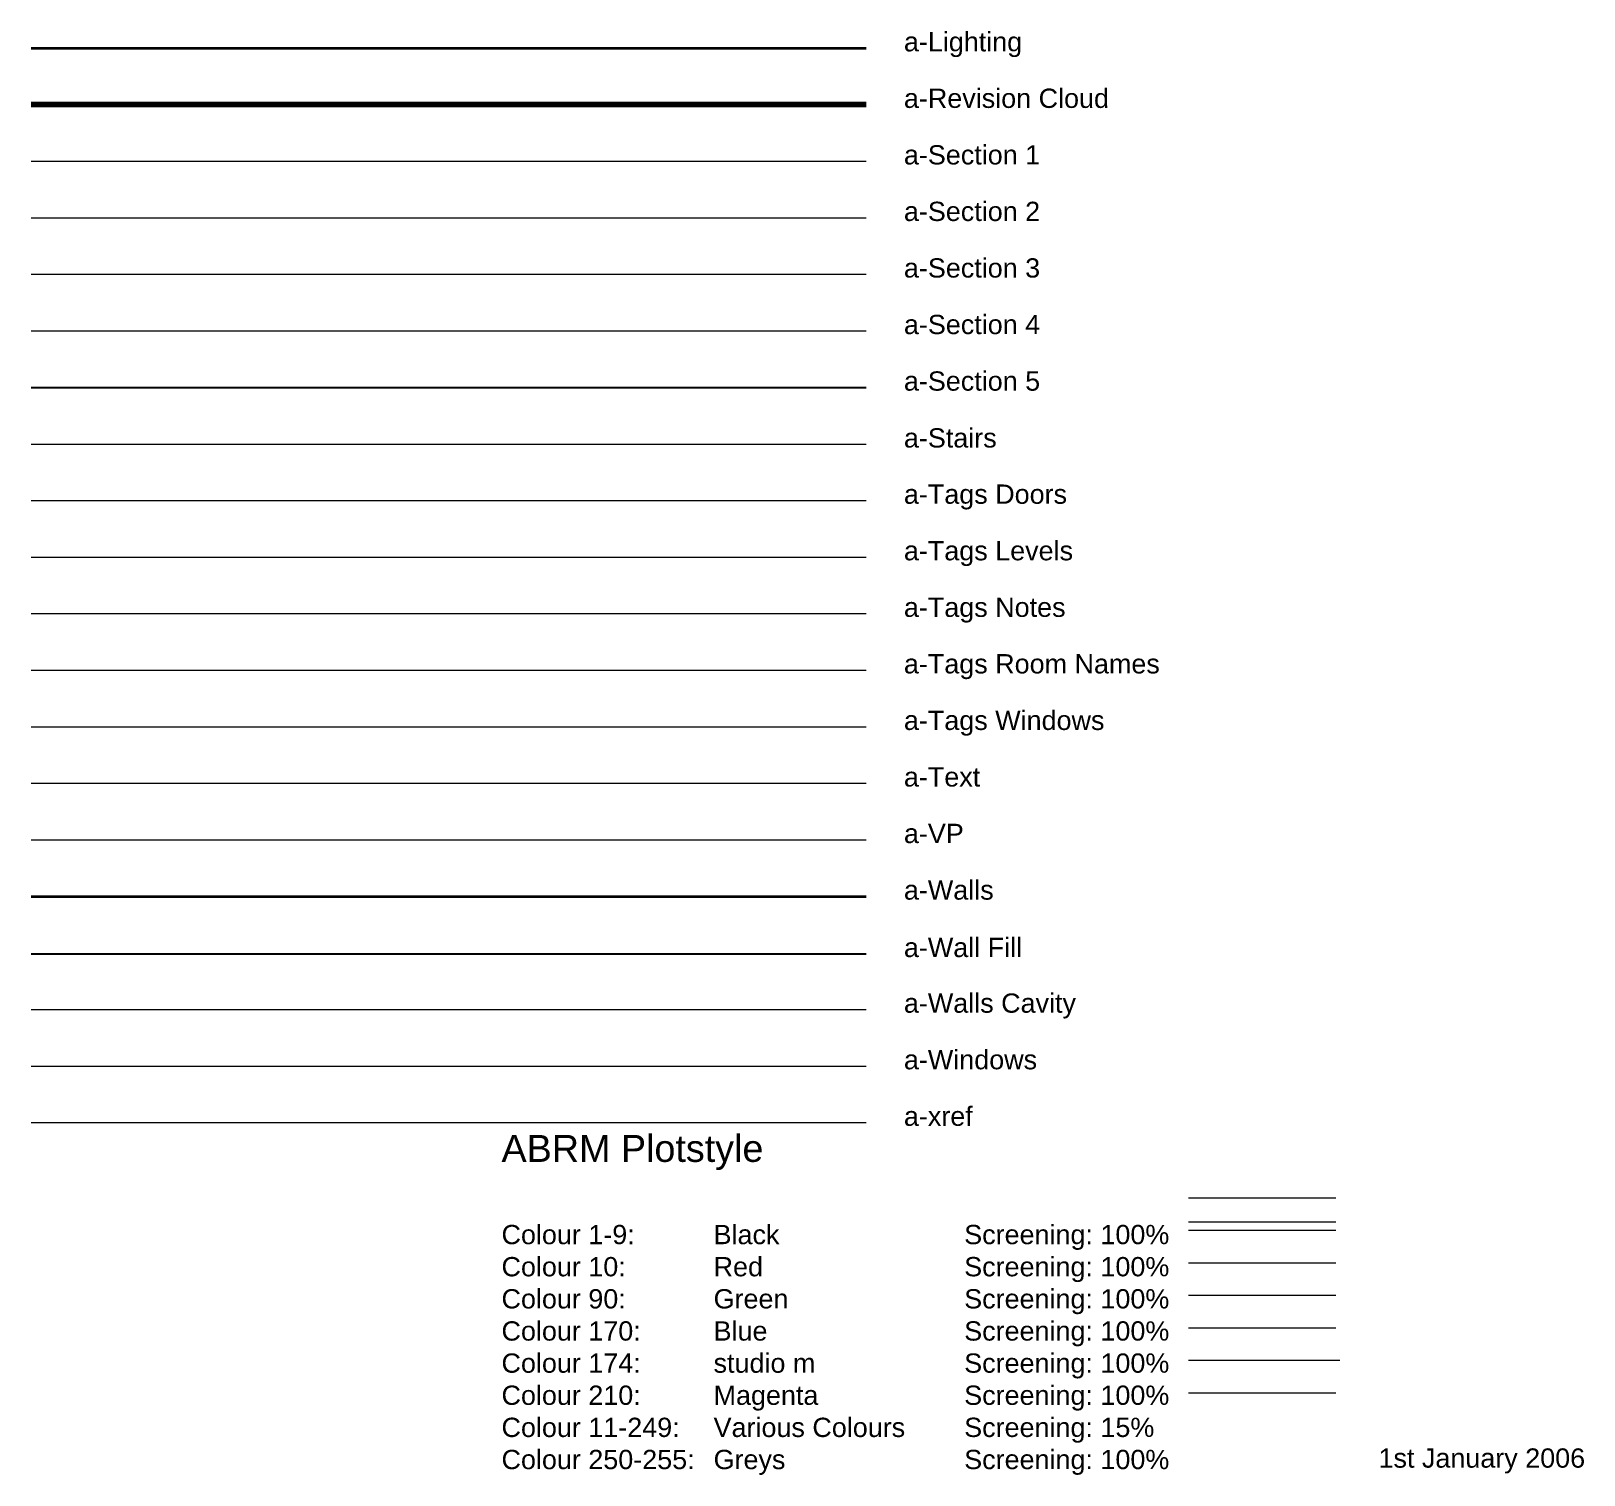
# Model space of a CAD drawing. Header units: millimetres. Extents: x -176873 to 104254, y -63587 to 101719.
# Drawn here: x -111222 to -91084, y -4674 to 14051 of the extents above; entities that cross this region are included whole.
import ezdxf

# ---------------------------------------------------------------- set-up
doc = ezdxf.new("R2010")
doc.units = ezdxf.units.MM
for name, color, linetype, lineweight in [('a-Lighting', 210, 'Continuous', 35), ('a-revision cloud', 252, 'Continuous', 100), ('a-Section 1', 5, 'Continuous', 5), ('a-Section 2', 8, 'Continuous', 9), ('a-Section 3', 1, 'Continuous', 13), ('a-Section 4', 2, 'Continuous', 18), ('a-Section 5', 4, 'Continuous', 25), ('a-Stairs', 5, 'Continuous', 15), ('a-Tags Doors', 5, 'Continuous', 15), ('a-Tags Levels', 3, 'Continuous', 15), ('a-Tags Notes', 3, 'Continuous', 15), ('a-Tags Room Names', 3, 'Continuous', 15), ('a-Tags Windows', 6, 'Continuous', 15), ('a-Text', 7, 'Continuous', 5), ('a-Walls', 7, 'Continuous', 35), ('a-Walls Cavity', 2, 'Continuous', 15), ('a-Windows', 1, 'Continuous', 9), ('a-xref', 7, 'Continuous', 5)]:
    doc.layers.add(name, color=color, linetype=linetype, lineweight=lineweight)
doc.layers.add('a-VP', color=4, linetype='Continuous', lineweight=15, plot=False)
doc.layers.add('a-Wall Fill', color=253, linetype='Continuous')
doc.styles.get("Standard").update_dxf_attribs({"font": 'txt.shx'})

msp = doc.modelspace()

# ---------------------------------------------------------------- linework, layer by layer
at = {"layer": 'a-Lighting'}
msp.add_line((-111221.5, 13829.9), (-100391.9, 13829.9), dxfattribs=at)
msp.add_line((-111221.5, 13829.9), (-100391.9, 13829.9), dxfattribs=at)
at = {"layer": 'a-revision cloud'}
msp.add_line((-111221.5, 13096.5), (-100391.9, 13096.5), dxfattribs=at)
msp.add_line((-111221.5, 13096.5), (-100391.9, 13096.5), dxfattribs=at)
at = {"layer": 'a-Section 1'}
msp.add_line((-111221.5, 12363.1), (-100391.9, 12363.1), dxfattribs=at)
msp.add_line((-111221.5, 12363.1), (-100391.9, 12363.1), dxfattribs=at)
at = {"layer": 'a-Section 2'}
msp.add_line((-111221.5, 11629.7), (-100391.9, 11629.7), dxfattribs=at)
msp.add_line((-111221.5, 11629.7), (-100391.9, 11629.7), dxfattribs=at)
at = {"layer": 'a-Section 3'}
msp.add_line((-111221.5, 10896.3), (-100391.9, 10896.3), dxfattribs=at)
msp.add_line((-111221.5, 10896.3), (-100391.9, 10896.3), dxfattribs=at)
at = {"layer": 'a-Section 4'}
msp.add_line((-111221.5, 10162.9), (-100391.9, 10162.9), dxfattribs=at)
msp.add_line((-111221.5, 10162.9), (-100391.9, 10162.9), dxfattribs=at)
at = {"layer": 'a-Section 5'}
msp.add_line((-111221.5, 9429.5), (-100391.9, 9429.5), dxfattribs=at)
msp.add_line((-111221.5, 9429.5), (-100391.9, 9429.5), dxfattribs=at)
at = {"layer": 'a-Stairs'}
msp.add_line((-111221.5, 8692.2), (-100391.9, 8692.2), dxfattribs=at)
msp.add_line((-111221.5, 8692.2), (-100391.9, 8692.2), dxfattribs=at)
at = {"layer": 'a-Tags Doors'}
msp.add_line((-111221.5, 7962.7), (-100391.9, 7962.7), dxfattribs=at)
msp.add_line((-111221.5, 7962.7), (-100391.9, 7962.7), dxfattribs=at)
at = {"layer": 'a-Tags Levels'}
msp.add_line((-111221.5, 7229.3), (-100391.9, 7229.3), dxfattribs=at)
msp.add_line((-111221.5, 7229.3), (-100391.9, 7229.3), dxfattribs=at)
at = {"layer": 'a-Tags Notes'}
msp.add_line((-111221.5, 6495.9), (-100391.9, 6495.9), dxfattribs=at)
msp.add_line((-111221.5, 6495.9), (-100391.9, 6495.9), dxfattribs=at)
at = {"layer": 'a-Tags Room Names'}
msp.add_line((-111221.5, 5762.5), (-100391.9, 5762.5), dxfattribs=at)
msp.add_line((-111221.5, 5762.5), (-100391.9, 5762.5), dxfattribs=at)
at = {"layer": 'a-Tags Windows'}
msp.add_line((-111221.5, 5029.1), (-100391.9, 5029.1), dxfattribs=at)
msp.add_line((-111221.5, 5029.1), (-100391.9, 5029.1), dxfattribs=at)
at = {"layer": 'a-Text'}
msp.add_line((-111221.5, 4295.7), (-100391.9, 4295.7), dxfattribs=at)
msp.add_line((-111221.5, 4295.7), (-100391.9, 4295.7), dxfattribs=at)
at = {"layer": 'a-Text', "color": 10}
msp.add_line((-96212.2, -1079.1), (-94303.2, -1079.1), dxfattribs=at)
msp.add_line((-96212.2, -1079.1), (-94303.2, -1079.1), dxfattribs=at)
at = {"layer": 'a-Text', "color": 7}
msp.add_line((-96212.2, -1391.1), (-94303.2, -1391.1), dxfattribs=at)
msp.add_line((-96212.2, -1391.1), (-94303.2, -1391.1), dxfattribs=at)
at = {"layer": 'a-Text', "color": 90}
msp.add_line((-96212.2, -1500.6), (-94303.2, -1500.6), dxfattribs=at)
msp.add_line((-96212.2, -1500.6), (-94303.2, -1500.6), dxfattribs=at)
at = {"layer": 'a-Text', "color": 170}
msp.add_line((-96212.2, -1922.1), (-94303.2, -1922.1), dxfattribs=at)
msp.add_line((-96212.2, -1922.1), (-94303.2, -1922.1), dxfattribs=at)
at = {"layer": 'a-Text', "color": 174}
msp.add_line((-96212.2, -2343.5), (-94303.2, -2343.5), dxfattribs=at)
msp.add_line((-96212.2, -2343.5), (-94303.2, -2343.5), dxfattribs=at)
at = {"layer": 'a-Text', "color": 210}
msp.add_line((-96212.2, -2765), (-94303.2, -2765), dxfattribs=at)
msp.add_line((-96212.2, -2765), (-94303.2, -2765), dxfattribs=at)
at = {"layer": 'a-Text', "color": 34}
msp.add_line((-96212.2, -3186.5), (-95819.4, -3186.5), dxfattribs=at)
msp.add_line((-96212.2, -3186.5), (-95819.4, -3186.5), dxfattribs=at)
at = {"layer": 'a-Text', "color": 202}
msp.add_line((-95819.4, -3186.5), (-95426.6, -3186.5), dxfattribs=at)
msp.add_line((-95819.4, -3186.5), (-95426.6, -3186.5), dxfattribs=at)
at = {"layer": 'a-Text', "color": 20}
msp.add_line((-95426.6, -3186.5), (-95033.8, -3186.5), dxfattribs=at)
msp.add_line((-95426.6, -3186.5), (-95033.8, -3186.5), dxfattribs=at)
at = {"layer": 'a-Text', "color": 147}
msp.add_line((-95033.8, -3186.5), (-94641, -3186.5), dxfattribs=at)
msp.add_line((-95033.8, -3186.5), (-94641, -3186.5), dxfattribs=at)
at = {"layer": 'a-Text', "color": 172}
msp.add_line((-94641, -3186.5), (-94248.2, -3186.5), dxfattribs=at)
msp.add_line((-94641, -3186.5), (-94248.2, -3186.5), dxfattribs=at)
at = {"layer": 'a-Text', "color": 252}
msp.add_line((-96212.2, -3608), (-94303.2, -3608), dxfattribs=at)
msp.add_line((-96212.2, -3608), (-94303.2, -3608), dxfattribs=at)
at = {"layer": 'a-VP'}
msp.add_line((-111221.5, 3562.3), (-100391.9, 3562.3), dxfattribs=at)
msp.add_line((-111221.5, 3562.3), (-100391.9, 3562.3), dxfattribs=at)
at = {"layer": 'a-Wall Fill', "ltscale": 15}
msp.add_line((-111221.5, 2083.8), (-100391.9, 2083.8), dxfattribs=at)
msp.add_line((-111221.5, 2083.8), (-100391.9, 2083.8), dxfattribs=at)
at = {"layer": 'a-Walls'}
msp.add_line((-111221.5, 2828.9), (-100391.9, 2828.9), dxfattribs=at)
msp.add_line((-111221.5, 2828.9), (-100391.9, 2828.9), dxfattribs=at)
at = {"layer": 'a-Walls Cavity'}
msp.add_line((-111221.5, 1362.1), (-100391.9, 1362.1), dxfattribs=at)
msp.add_line((-111221.5, 1362.1), (-100391.9, 1362.1), dxfattribs=at)
at = {"layer": 'a-Windows'}
msp.add_line((-111221.5, 628.7), (-100391.9, 628.7), dxfattribs=at)
msp.add_line((-111221.5, 628.7), (-100391.9, 628.7), dxfattribs=at)
at = {"layer": 'a-xref'}
msp.add_line((-111221.5, -104.7), (-100391.9, -104.7), dxfattribs=at)
msp.add_line((-111221.5, -104.7), (-100391.9, -104.7), dxfattribs=at)

# ---------------------------------------------------------------- texts
at = {"layer": 'a-Lighting', "insert": (-99902.7, 14037.5), "char_height": 250, "width": 3399.867, "attachment_point": 1}
msp.add_mtext('{\\fArial|b0|i0|c0|p34;a-Lighting}', dxfattribs=at)
msp.add_mtext('{\\fArial|b0|i0|c0|p34;a-Lighting}', dxfattribs=at)
at = {"layer": 'a-revision cloud', "insert": (-99902.7, 13304.1), "char_height": 250, "width": 3399.867, "attachment_point": 1}
msp.add_mtext('{\\fArial|b0|i0|c0|p34;a-Revision Cloud}', dxfattribs=at)
msp.add_mtext('{\\fArial|b0|i0|c0|p34;a-Revision Cloud}', dxfattribs=at)
at = {"layer": 'a-Section 1', "insert": (-99902.7, 12570.7), "char_height": 250, "width": 3399.867, "attachment_point": 1}
msp.add_mtext('{\\fArial|b0|i0|c0|p34;a-Section 1}', dxfattribs=at)
msp.add_mtext('{\\fArial|b0|i0|c0|p34;a-Section 1}', dxfattribs=at)
at = {"layer": 'a-Section 2', "insert": (-99902.7, 11837.3), "char_height": 250, "width": 3399.867, "attachment_point": 1}
msp.add_mtext('{\\fArial|b0|i0|c0|p34;a-Section 2}', dxfattribs=at)
msp.add_mtext('{\\fArial|b0|i0|c0|p34;a-Section 2}', dxfattribs=at)
at = {"layer": 'a-Section 3', "insert": (-99902.7, 11103.9), "char_height": 250, "width": 3399.867, "attachment_point": 1}
msp.add_mtext('{\\fArial|b0|i0|c0|p34;a-Section 3}', dxfattribs=at)
msp.add_mtext('{\\fArial|b0|i0|c0|p34;a-Section 3}', dxfattribs=at)
at = {"layer": 'a-Section 4', "insert": (-99902.7, 10370.5), "char_height": 250, "width": 3399.867, "attachment_point": 1}
msp.add_mtext('{\\fArial|b0|i0|c0|p34;a-Section 4}', dxfattribs=at)
msp.add_mtext('{\\fArial|b0|i0|c0|p34;a-Section 4}', dxfattribs=at)
at = {"layer": 'a-Section 5', "insert": (-99902.7, 9637.1), "char_height": 250, "width": 3399.867, "attachment_point": 1}
msp.add_mtext('{\\fArial|b0|i0|c0|p34;a-Section 5}', dxfattribs=at)
msp.add_mtext('{\\fArial|b0|i0|c0|p34;a-Section 5}', dxfattribs=at)
at = {"layer": 'a-Stairs', "insert": (-99902.7, 8899.8), "char_height": 250, "width": 3399.867, "attachment_point": 1}
msp.add_mtext('{\\fArial|b0|i0|c0|p34;a-Stairs}', dxfattribs=at)
msp.add_mtext('{\\fArial|b0|i0|c0|p34;a-Stairs}', dxfattribs=at)
at = {"layer": 'a-Tags Doors', "insert": (-99902.7, 8170.3), "char_height": 250, "width": 3399.867, "attachment_point": 1}
msp.add_mtext('{\\fArial|b0|i0|c0|p34;a-Tags Doors}', dxfattribs=at)
msp.add_mtext('{\\fArial|b0|i0|c0|p34;a-Tags Doors}', dxfattribs=at)
at = {"layer": 'a-Tags Levels', "insert": (-99902.7, 7436.9), "char_height": 250, "width": 3399.867, "attachment_point": 1}
msp.add_mtext('{\\fArial|b0|i0|c0|p34;a-Tags Levels}', dxfattribs=at)
msp.add_mtext('{\\fArial|b0|i0|c0|p34;a-Tags Levels}', dxfattribs=at)
at = {"layer": 'a-Tags Notes', "insert": (-99902.7, 6703.5), "char_height": 250, "width": 3399.867, "attachment_point": 1}
msp.add_mtext('{\\fArial|b0|i0|c0|p34;a-Tags Notes}', dxfattribs=at)
msp.add_mtext('{\\fArial|b0|i0|c0|p34;a-Tags Notes}', dxfattribs=at)
at = {"layer": 'a-Tags Room Names', "insert": (-99902.7, 5970.1), "char_height": 250, "width": 3399.867, "attachment_point": 1}
msp.add_mtext('{\\fArial|b0|i0|c0|p34;a-Tags Room Names}', dxfattribs=at)
msp.add_mtext('{\\fArial|b0|i0|c0|p34;a-Tags Room Names}', dxfattribs=at)
at = {"layer": 'a-Tags Windows', "insert": (-99902.7, 5236.7), "char_height": 250, "width": 3399.867, "attachment_point": 1}
msp.add_mtext('{\\fArial|b0|i0|c0|p34;a-Tags Windows}', dxfattribs=at)
msp.add_mtext('{\\fArial|b0|i0|c0|p34;a-Tags Windows}', dxfattribs=at)
at = {"layer": 'a-Text', "char_height": 250, "attachment_point": 1}
for s, insert, width in [('{\\fArial|b0|i0|c0|p34;a-Text}', (-99902.7, 4503.3), 3399.867), ('{\\fArial|b0|i0|c0|p34;a-Text}', (-99902.7, 4503.3), 3399.867), ('\\pt2750;{\\fArial|b0|i0|c0|p34;\\H1.4x;\\C7;ABRM Plotstyle\\P\\P\\H0.7143x;Colour 1-9:        ^IBlack                   ^IScreening: 100%\\PColour 10:         ^I\\C1;Red\\C7;                     ^IScreening: 100%\\PColour 90:         ^I\\C3;Green\\C7;                  ^IScreening: 100%\\PColour 170:       ^I\\C5;Blue \\C7;                    ^IScreening: 100%\\PColour 174:       ^I\\C174;studio m              ^IScreening: 100%\\C7;\\PColour 210:       ^I\\C6;Magenta\\C7;^I^IScreening: 100%\\PColour 11-249:   ^I\\C12;V\\C46;a\\C167;r\\C224;i\\C247;o\\C100;u\\C224;s\\C7; \\C97;C\\C86;o\\C84;l\\C156;o\\C24;u\\C224;r\\C182;s\\C7;  ^IScreening: 15%\\PColour 250-255: ^I\\C252;Greys \\C7;                 ^IScreening: 100%}', (-105120.8, -264.9), 13370.37), ('\\pt2750;{\\fArial|b0|i0|c0|p34;\\H1.4x;\\C7;ABRM Plotstyle\\P\\P\\H0.7143x;Colour 1-9:        ^IBlack                   ^IScreening: 100%\\PColour 10:         ^I\\C1;Red\\C7;                     ^IScreening: 100%\\PColour 90:         ^I\\C3;Green\\C7;                  ^IScreening: 100%\\PColour 170:       ^I\\C5;Blue \\C7;                    ^IScreening: 100%\\PColour 174:       ^I\\C174;studio m              ^IScreening: 100%\\C7;\\PColour 210:       ^I\\C6;Magenta\\C7;^I^IScreening: 100%\\PColour 11-249:   ^I\\C12;V\\C46;a\\C167;r\\C224;i\\C247;o\\C100;u\\C224;s\\C7; \\C97;C\\C86;o\\C84;l\\C156;o\\C24;u\\C224;r\\C182;s\\C7;  ^IScreening: 15%\\PColour 250-255: ^I\\C252;Greys \\C7;                 ^IScreening: 100%}', (-105120.8, -264.9), 13370.37), ('{\\fArial|b0|i0|c0|p34;1st January 2006}', (-93748.1, -4330.3), 9287.632), ('{\\fArial|b0|i0|c0|p34;1st January 2006}', (-93748.1, -4330.3), 9287.632)]:
    msp.add_mtext(s, dxfattribs=dict(at, insert=insert, width=width))
at = {"layer": 'a-VP', "insert": (-99902.7, 3769.9), "char_height": 250, "width": 3399.867, "attachment_point": 1}
msp.add_mtext('{\\fArial|b0|i0|c0|p34;a-VP}', dxfattribs=at)
msp.add_mtext('{\\fArial|b0|i0|c0|p34;a-VP}', dxfattribs=at)
at = {"layer": 'a-Wall Fill', "ltscale": 15, "insert": (-99902.7, 2291.5), "char_height": 250, "width": 3399.867, "attachment_point": 1}
msp.add_mtext('{\\fArial|b0|i0|c0|p34;a-Wall Fill}', dxfattribs=at)
msp.add_mtext('{\\fArial|b0|i0|c0|p34;a-Wall Fill}', dxfattribs=at)
at = {"layer": 'a-Walls', "insert": (-99902.7, 3036.5), "char_height": 250, "width": 3399.867, "attachment_point": 1}
msp.add_mtext('{\\fArial|b0|i0|c0|p34;a-Walls}', dxfattribs=at)
msp.add_mtext('{\\fArial|b0|i0|c0|p34;a-Walls}', dxfattribs=at)
at = {"layer": 'a-Walls Cavity', "insert": (-99902.7, 1569.7), "char_height": 250, "width": 3399.867, "attachment_point": 1}
msp.add_mtext('{\\fArial|b0|i0|c0|p34;a-Walls Cavity}', dxfattribs=at)
msp.add_mtext('{\\fArial|b0|i0|c0|p34;a-Walls Cavity}', dxfattribs=at)
at = {"layer": 'a-Windows', "insert": (-99902.7, 836.3), "char_height": 250, "width": 3399.867, "attachment_point": 1}
msp.add_mtext('{\\fArial|b0|i0|c0|p34;a-Windows}', dxfattribs=at)
msp.add_mtext('{\\fArial|b0|i0|c0|p34;a-Windows}', dxfattribs=at)
at = {"layer": 'a-xref', "insert": (-99902.7, 102.9), "char_height": 250, "width": 3399.867, "attachment_point": 1}
msp.add_mtext('{\\fArial|b0|i0|c0|p34;a-xref}', dxfattribs=at)
msp.add_mtext('{\\fArial|b0|i0|c0|p34;a-xref}', dxfattribs=at)

doc.saveas('drawing.dxf')
